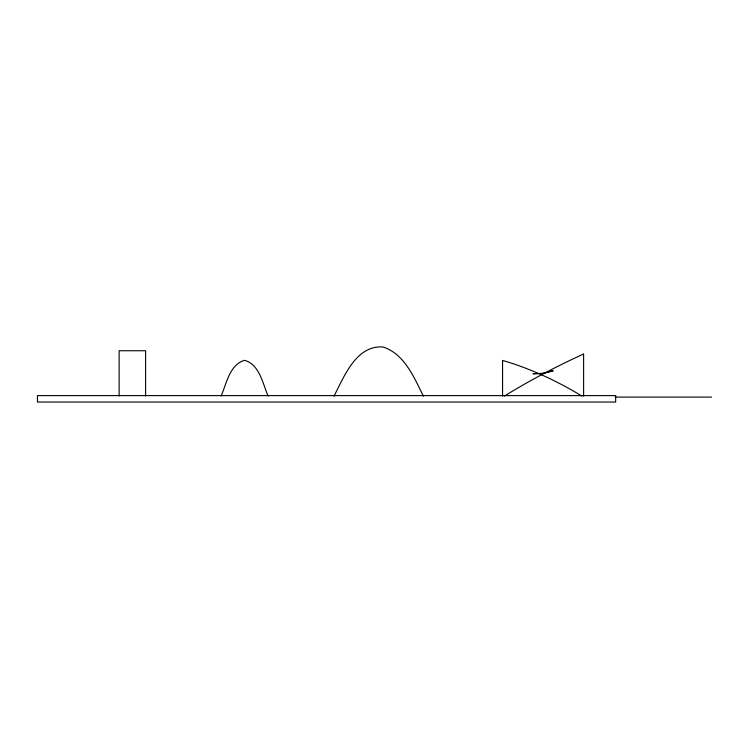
<?xml version="1.0" encoding="UTF-8"?>
<svg xmlns="http://www.w3.org/2000/svg" width="749" height="749" viewBox="0 0 749 749"><rect width="100%" height="100%" fill="white"/><g stroke="black" fill="none" stroke-linecap="round" stroke-linejoin="round"><path stroke-width="1.12" d="M221.114 396.015C226.544 383.572 229.653 364.501 244.614 360.335C259.575 364.501 262.674 383.572 268.105 396.015M333.979 396.165C344.278 376.447 355.962 345.28 382.936 346.956C404.544 353.856 414.038 377.571 423.447 396.165M543.091 373.386L553.221 370.727L543.091 373.348L532.96 373.742L543.091 373.47M615.219 397.092L711.55 397.092M581.926 396.071C557.087 380.979 530.498 368.574 502.56 360.428L502.56 396.071M583.611 354.146L583.611 396.062M145.606 395.931L145.606 350.738L119.128 350.738L119.128 395.931M504.292 396.127A704.566 704.566 0 0 1 583.574 354.062M615.65 395.612L37.45 395.612L37.45 402.044L615.65 402.044L615.65 395.612"/></g></svg>
